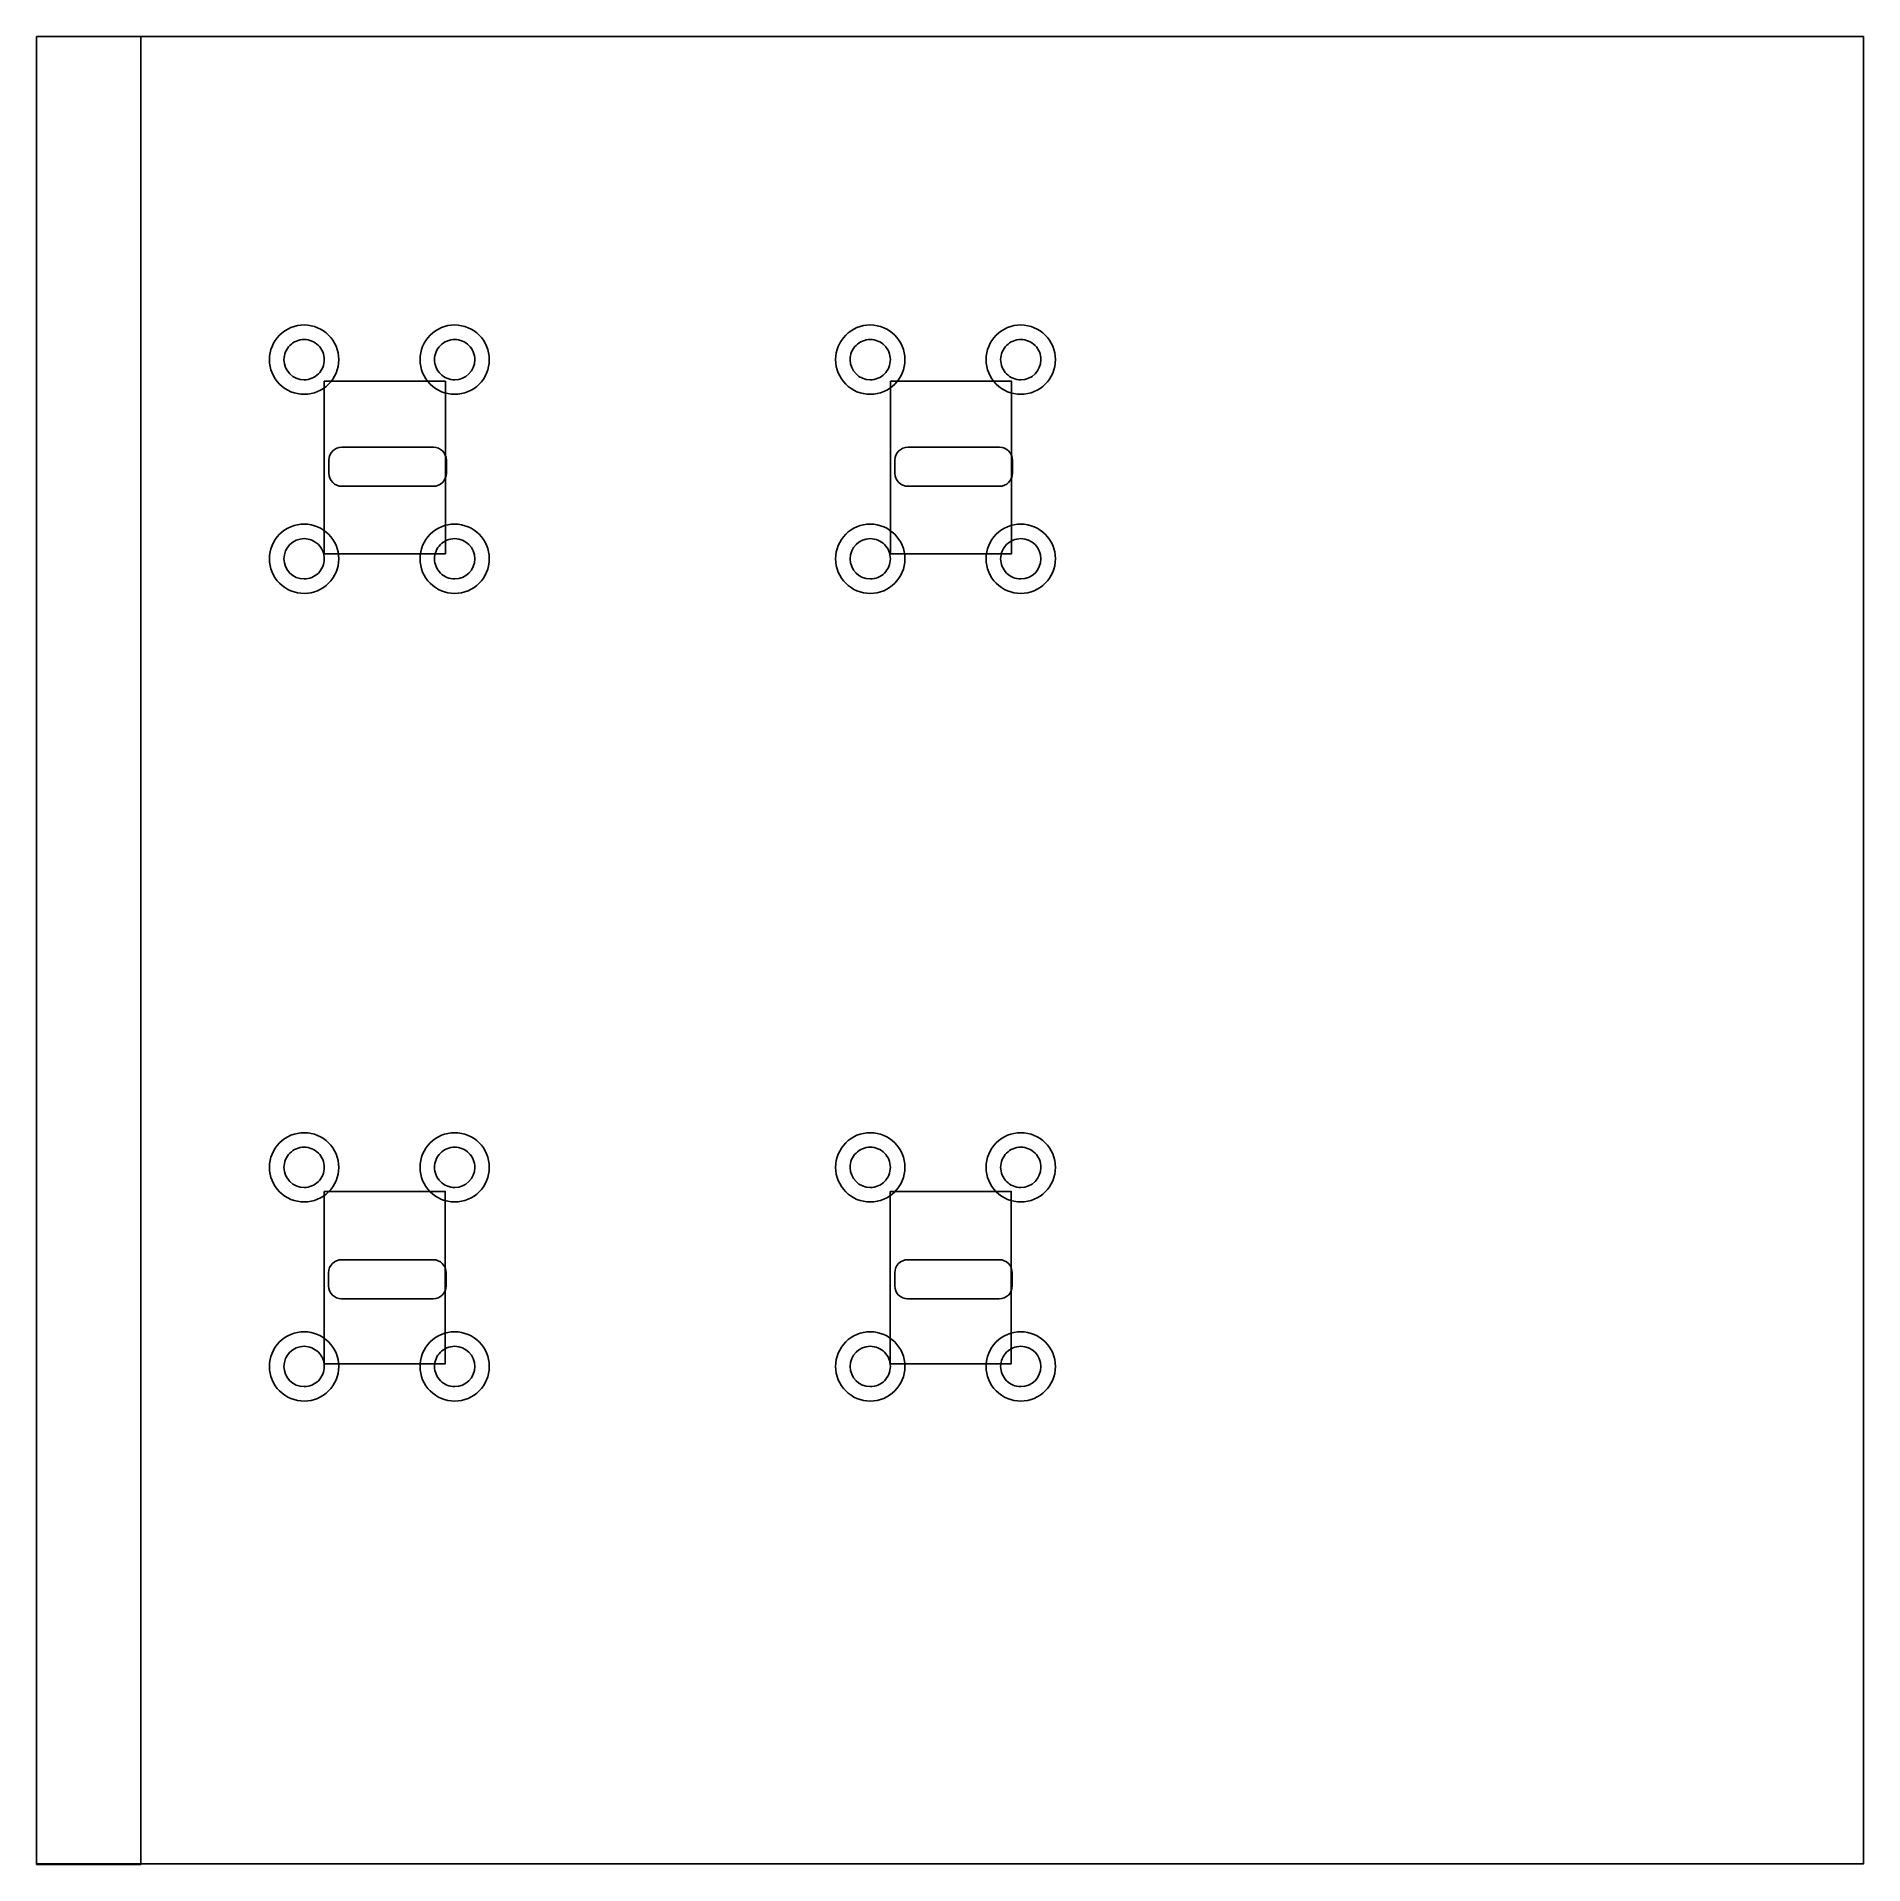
# Model space of a CAD drawing. Extents: x 2.05 to 10.8, y 2.58 to 11.33.
import ezdxf

# ---------------------------------------------------------------- set-up
doc = ezdxf.new("R2010")
doc.units = 0
doc.layers.add('Layer_1', color=7, linetype='CONTINUOUS')

msp = doc.modelspace()

# ---------------------------------------------------------------- linework, layer by layer
at = {"layer": 'Layer_1', "color": 4}
for points in [[(2.052941, 11.334032), (2.552941, 11.334032), (2.552941, 2.584032), (2.052941, 2.584032), (2.052941, 11.334032)], [(2.053419, 11.333553), (10.800463, 11.333553), (10.800463, 2.586511), (2.053419, 2.586511), (2.053419, 11.333553)], [(3.430756, 9.683609), (4.010756, 9.683609), (4.010756, 8.858609), (3.430756, 8.858609), (3.430756, 9.683609)], [(6.141361, 9.683609), (6.721361, 9.683609), (6.721361, 8.858609), (6.141361, 8.858609), (6.141361, 9.683609)], [(3.515131, 9.36872), (3.952631, 9.36872)], [(6.225735, 9.36872), (6.663235, 9.36872)], [(3.452631, 9.24372), (3.452631, 9.30622)], [(4.015131, 9.30622), (4.015131, 9.24372)], [(6.163235, 9.24372), (6.163235, 9.30622)], [(6.725735, 9.30622), (6.725735, 9.24372)], [(3.452631, 9.24372), (3.452631, 9.24372)], [(6.163235, 9.24372), (6.163235, 9.24372)], [(3.952631, 9.18122), (3.515131, 9.18122)], [(6.663235, 9.18122), (6.225735, 9.18122)], [(3.429667, 5.805831), (4.009667, 5.805831), (4.009667, 4.980831), (3.429667, 4.980831), (3.429667, 5.805831)], [(6.140271, 5.805831), (6.720271, 5.805831), (6.720271, 4.980831), (6.140271, 4.980831), (6.140271, 5.805831)], [(3.514041, 5.478939), (3.951541, 5.478939)], [(6.224645, 5.478939), (6.662145, 5.478939)], [(3.451541, 5.353939), (3.451541, 5.416439)], [(3.451541, 5.353939), (3.451541, 5.353939)], [(4.014041, 5.416439), (4.014041, 5.353939)], [(6.162145, 5.353939), (6.162145, 5.416439)], [(6.162145, 5.353939), (6.162145, 5.353939)], [(6.724645, 5.416439), (6.724645, 5.353939)], [(3.951541, 5.291439), (3.514041, 5.291439)], [(6.662145, 5.291439), (6.224645, 5.291439)]]:
    msp.add_lwpolyline(points, close=True, dxfattribs=at)
at = {"layer": 'Layer_1', "color": 7}
for points in [[(3.430645, 9.787385), (3.430645, 9.787385)], [(3.500136, 9.787385), (3.500136, 9.787385)], [(4.151405, 9.787385), (4.151405, 9.787385)], [(4.220896, 9.787385), (4.220896, 9.787385)], [(6.141249, 9.787385), (6.141249, 9.787385)], [(6.210741, 9.787385), (6.210741, 9.787385)], [(6.862009, 9.787385), (6.862009, 9.787385)], [(6.931501, 9.787385), (6.931501, 9.787385)], [(3.430645, 8.83418), (3.430645, 8.83418)], [(3.500136, 8.83418), (3.500136, 8.83418)], [(4.151405, 8.83418), (4.151405, 8.83418)], [(4.220896, 8.83418), (4.220896, 8.83418)], [(6.141249, 8.83418), (6.141249, 8.83418)], [(6.210741, 8.83418), (6.210741, 8.83418)], [(6.862009, 8.83418), (6.862009, 8.83418)], [(6.931501, 8.83418), (6.931501, 8.83418)], [(3.430645, 5.921058), (3.430645, 5.921058)], [(3.500136, 5.921059), (3.500136, 5.921059)], [(4.151405, 5.921058), (4.151405, 5.921058)], [(4.220896, 5.921058), (4.220896, 5.921058)], [(6.141249, 5.921058), (6.141249, 5.921058)], [(6.210741, 5.921059), (6.210741, 5.921059)], [(6.862009, 5.921058), (6.862009, 5.921058)], [(6.931501, 5.921058), (6.931501, 5.921058)], [(3.430645, 4.967853), (3.430645, 4.967853)], [(3.500136, 4.967854), (3.500136, 4.967853)], [(4.151405, 4.967853), (4.151405, 4.967853)], [(4.220896, 4.967854), (4.220896, 4.967853)], [(6.141249, 4.967853), (6.141249, 4.967853)], [(6.210741, 4.967854), (6.210741, 4.967853)], [(6.862009, 4.967853), (6.862009, 4.967853)], [(6.931501, 4.967854), (6.931501, 4.967853)]]:
    msp.add_lwpolyline(points, close=True, dxfattribs=at)
for points in [[(3.168282, 9.787385), (3.168282, 9.831392), (3.185763, 9.873596), (3.216881, 9.904713)], [(3.216881, 9.904713), (3.247998, 9.935831), (3.290203, 9.953312), (3.334209, 9.953312)], [(3.334209, 9.953312), (3.425848, 9.953312), (3.500136, 9.879024), (3.500136, 9.787385)], [(3.889042, 9.787385), (3.889042, 9.831392), (3.906524, 9.873596), (3.937641, 9.904713)], [(3.937641, 9.904713), (3.968759, 9.935831), (4.010963, 9.953312), (4.054969, 9.953312)], [(4.054969, 9.953312), (4.146608, 9.953312), (4.220896, 9.879024), (4.220896, 9.787385)], [(5.878886, 9.787385), (5.878886, 9.831392), (5.896368, 9.873596), (5.927485, 9.904713)], [(5.927485, 9.904713), (5.958603, 9.935831), (6.000807, 9.953312), (6.044814, 9.953312)], [(6.044814, 9.953312), (6.136453, 9.953312), (6.210741, 9.879024), (6.210741, 9.787385)], [(6.599647, 9.787385), (6.599647, 9.831392), (6.617128, 9.873596), (6.648246, 9.904713)], [(6.648246, 9.904713), (6.679363, 9.935831), (6.721567, 9.953312), (6.765574, 9.953312)], [(6.765574, 9.953312), (6.857213, 9.953312), (6.931501, 9.879024), (6.931501, 9.787385)], [(3.237773, 9.787385), (3.237773, 9.812961), (3.247933, 9.83749), (3.266019, 9.855575)], [(3.266019, 9.855575), (3.284104, 9.873661), (3.308633, 9.883821), (3.334209, 9.883821)], [(3.334209, 9.883821), (3.359785, 9.883821), (3.384314, 9.873661), (3.402399, 9.855575)], [(3.402399, 9.855575), (3.420485, 9.83749), (3.430645, 9.812961), (3.430645, 9.787385)], [(3.958534, 9.787385), (3.958534, 9.812961), (3.968694, 9.83749), (3.986779, 9.855575)], [(3.986779, 9.855575), (4.004864, 9.873661), (4.029393, 9.883821), (4.054969, 9.883821)], [(4.054969, 9.883821), (4.080546, 9.883821), (4.105074, 9.873661), (4.12316, 9.855575)], [(4.12316, 9.855575), (4.141245, 9.83749), (4.151405, 9.812961), (4.151405, 9.787385)], [(5.948378, 9.787385), (5.948378, 9.812961), (5.958538, 9.83749), (5.976623, 9.855575)], [(5.976623, 9.855575), (5.994708, 9.873661), (6.019237, 9.883821), (6.044813, 9.883821)], [(6.044813, 9.883821), (6.07039, 9.883821), (6.094919, 9.873661), (6.113004, 9.855575)], [(6.113004, 9.855575), (6.131089, 9.83749), (6.141249, 9.812961), (6.141249, 9.787385)], [(6.669138, 9.787385), (6.669138, 9.812961), (6.679298, 9.83749), (6.697383, 9.855575)], [(6.697383, 9.855575), (6.715469, 9.873661), (6.739997, 9.883821), (6.765574, 9.883821)], [(6.765574, 9.883821), (6.79115, 9.883821), (6.815679, 9.873661), (6.833764, 9.855575)], [(6.833764, 9.855575), (6.851849, 9.83749), (6.862009, 9.812961), (6.862009, 9.787385)], [(3.216881, 9.670057), (3.185763, 9.701174), (3.168282, 9.743379), (3.168282, 9.787385)], [(3.334209, 9.690949), (3.280949, 9.690949), (3.237773, 9.734125), (3.237773, 9.787385)], [(3.500136, 9.787385), (3.500136, 9.695746), (3.425848, 9.621458), (3.334209, 9.621458)], [(3.402399, 9.719195), (3.384314, 9.70111), (3.359785, 9.690949), (3.334209, 9.690949)], [(3.430645, 9.787385), (3.430645, 9.761809), (3.420485, 9.73728), (3.402399, 9.719195)], [(3.937641, 9.670057), (3.906524, 9.701174), (3.889042, 9.743378), (3.889042, 9.787385)], [(3.986779, 9.719195), (3.968694, 9.73728), (3.958534, 9.761809), (3.958534, 9.787385)], [(4.054969, 9.690949), (4.029393, 9.690949), (4.004864, 9.70111), (3.986779, 9.719195)], [(4.151405, 9.787385), (4.151405, 9.734125), (4.108229, 9.690949), (4.054969, 9.690949)], [(4.220896, 9.787385), (4.220896, 9.695746), (4.146608, 9.621458), (4.054969, 9.621458)], [(5.927485, 9.670057), (5.896368, 9.701174), (5.878886, 9.743379), (5.878886, 9.787385)], [(6.044813, 9.690949), (5.991554, 9.690949), (5.948378, 9.734125), (5.948378, 9.787385)], [(6.113004, 9.719195), (6.094919, 9.70111), (6.07039, 9.690949), (6.044813, 9.690949)], [(6.210741, 9.787385), (6.210741, 9.695746), (6.136453, 9.621458), (6.044814, 9.621458)], [(6.141249, 9.787385), (6.141249, 9.761809), (6.131089, 9.73728), (6.113004, 9.719195)], [(6.648246, 9.670057), (6.617128, 9.701174), (6.599647, 9.743378), (6.599647, 9.787385)], [(6.697383, 9.719195), (6.679298, 9.73728), (6.669138, 9.761809), (6.669138, 9.787385)], [(6.765574, 9.690949), (6.739997, 9.690949), (6.715469, 9.70111), (6.697383, 9.719195)], [(6.862009, 9.787385), (6.862009, 9.734125), (6.818834, 9.690949), (6.765574, 9.690949)], [(6.931501, 9.787385), (6.931501, 9.695746), (6.857213, 9.621458), (6.765574, 9.621458)], [(3.334209, 9.621458), (3.290203, 9.621458), (3.247998, 9.638939), (3.216881, 9.670057)], [(4.054969, 9.621458), (4.010963, 9.621458), (3.968759, 9.638939), (3.937641, 9.670057)], [(6.044814, 9.621458), (6.000807, 9.621458), (5.958603, 9.638939), (5.927485, 9.670057)], [(6.765574, 9.621458), (6.721567, 9.621458), (6.679363, 9.638939), (6.648246, 9.670057)], [(3.168282, 8.83418), (3.168282, 8.878187), (3.185763, 8.920391), (3.216881, 8.951508)], [(3.216881, 8.951508), (3.247998, 8.982626), (3.290203, 9.000107), (3.334209, 9.000107)], [(3.237773, 8.83418), (3.237773, 8.88744), (3.280949, 8.930616), (3.334209, 8.930616)], [(3.334209, 9.000107), (3.425848, 9.000107), (3.500136, 8.925819), (3.500136, 8.83418)], [(3.334209, 8.930616), (3.359785, 8.930616), (3.384314, 8.920456), (3.402399, 8.902371)], [(3.889042, 8.83418), (3.889042, 8.878187), (3.906524, 8.920391), (3.937641, 8.951508)], [(3.937641, 8.951508), (3.968759, 8.982626), (4.010963, 9.000107), (4.054969, 9.000107)], [(3.986779, 8.902371), (4.004864, 8.920456), (4.029393, 8.930616), (4.054969, 8.930616)], [(4.054969, 9.000107), (4.146608, 9.000107), (4.220896, 8.925819), (4.220896, 8.83418)], [(4.054969, 8.930616), (4.108229, 8.930616), (4.151405, 8.88744), (4.151405, 8.83418)], [(5.878886, 8.83418), (5.878886, 8.878187), (5.896368, 8.920391), (5.927485, 8.951508)], [(5.927485, 8.951508), (5.958603, 8.982626), (6.000807, 9.000107), (6.044814, 9.000107)], [(5.948378, 8.83418), (5.948378, 8.88744), (5.991554, 8.930616), (6.044813, 8.930616)], [(6.044813, 8.930616), (6.07039, 8.930616), (6.094919, 8.920456), (6.113004, 8.902371)], [(6.044814, 9.000107), (6.136453, 9.000107), (6.210741, 8.925819), (6.210741, 8.83418)], [(6.599647, 8.83418), (6.599647, 8.878187), (6.617128, 8.920391), (6.648246, 8.951508)], [(6.648246, 8.951508), (6.679363, 8.982626), (6.721567, 9.000107), (6.765574, 9.000107)], [(6.697383, 8.902371), (6.715469, 8.920456), (6.739997, 8.930616), (6.765574, 8.930616)], [(6.765574, 9.000107), (6.857213, 9.000107), (6.931501, 8.925819), (6.931501, 8.83418)], [(6.765574, 8.930616), (6.818834, 8.930616), (6.862009, 8.88744), (6.862009, 8.83418)], [(3.402399, 8.902371), (3.420485, 8.884285), (3.430645, 8.859757), (3.430645, 8.83418)], [(3.958534, 8.83418), (3.958534, 8.859757), (3.968694, 8.884285), (3.986779, 8.902371)], [(6.113004, 8.902371), (6.131089, 8.884285), (6.141249, 8.859757), (6.141249, 8.83418)], [(6.669138, 8.83418), (6.669138, 8.859757), (6.679298, 8.884285), (6.697383, 8.902371)], [(3.216881, 8.716852), (3.185763, 8.747969), (3.168282, 8.790174), (3.168282, 8.83418)], [(3.334209, 8.737744), (3.280949, 8.737745), (3.237773, 8.78092), (3.237773, 8.83418)], [(3.500136, 8.83418), (3.500136, 8.742541), (3.425848, 8.668253), (3.334209, 8.668253)], [(3.402399, 8.76599), (3.384314, 8.747905), (3.359785, 8.737744), (3.334209, 8.737744)], [(3.430645, 8.83418), (3.430645, 8.808604), (3.420485, 8.784075), (3.402399, 8.76599)], [(3.937641, 8.716852), (3.906524, 8.747969), (3.889042, 8.790174), (3.889042, 8.83418)], [(3.986779, 8.76599), (3.968694, 8.784075), (3.958534, 8.808604), (3.958534, 8.83418)], [(4.054969, 8.737744), (4.029393, 8.737744), (4.004864, 8.747905), (3.986779, 8.76599)], [(4.151405, 8.83418), (4.151405, 8.78092), (4.108229, 8.737745), (4.054969, 8.737744)], [(4.220896, 8.83418), (4.220896, 8.742541), (4.146608, 8.668253), (4.054969, 8.668253)], [(5.927485, 8.716852), (5.896368, 8.747969), (5.878886, 8.790174), (5.878886, 8.83418)], [(6.044813, 8.737744), (5.991554, 8.737745), (5.948378, 8.78092), (5.948378, 8.83418)], [(6.113004, 8.76599), (6.094919, 8.747905), (6.07039, 8.737744), (6.044813, 8.737744)], [(6.210741, 8.83418), (6.210741, 8.742541), (6.136453, 8.668253), (6.044814, 8.668253)], [(6.141249, 8.83418), (6.141249, 8.808604), (6.131089, 8.784075), (6.113004, 8.76599)], [(6.648246, 8.716852), (6.617128, 8.747969), (6.599647, 8.790174), (6.599647, 8.83418)], [(6.697383, 8.76599), (6.679298, 8.784075), (6.669138, 8.808604), (6.669138, 8.83418)], [(6.765574, 8.737744), (6.739997, 8.737744), (6.715469, 8.747905), (6.697383, 8.76599)], [(6.862009, 8.83418), (6.862009, 8.78092), (6.818834, 8.737745), (6.765574, 8.737744)], [(6.931501, 8.83418), (6.931501, 8.742541), (6.857213, 8.668253), (6.765574, 8.668253)], [(3.334209, 8.668253), (3.290203, 8.668253), (3.247998, 8.685734), (3.216881, 8.716852)], [(4.054969, 8.668253), (4.010963, 8.668253), (3.968759, 8.685734), (3.937641, 8.716852)], [(6.044814, 8.668253), (6.000807, 8.668253), (5.958603, 8.685734), (5.927485, 8.716852)], [(6.765574, 8.668253), (6.721567, 8.668253), (6.679363, 8.685734), (6.648246, 8.716852)], [(3.168282, 5.921058), (3.168282, 5.965065), (3.185763, 6.007269), (3.216881, 6.038387)], [(3.216881, 6.038387), (3.247998, 6.069504), (3.290203, 6.086986), (3.334209, 6.086986)], [(3.334209, 6.086986), (3.425848, 6.086986), (3.500136, 6.012698), (3.500136, 5.921059)], [(3.889042, 5.921058), (3.889042, 5.965065), (3.906524, 6.007269), (3.937641, 6.038387)], [(3.937641, 6.038387), (3.968759, 6.069504), (4.010963, 6.086986), (4.054969, 6.086986)], [(4.054969, 6.086986), (4.146608, 6.086986), (4.220896, 6.012697), (4.220896, 5.921058)], [(5.878886, 5.921058), (5.878886, 5.965065), (5.896368, 6.007269), (5.927485, 6.038387)], [(5.927485, 6.038387), (5.958603, 6.069504), (6.000807, 6.086986), (6.044814, 6.086986)], [(6.044814, 6.086986), (6.136453, 6.086986), (6.210741, 6.012698), (6.210741, 5.921059)], [(6.599647, 5.921058), (6.599647, 5.965065), (6.617128, 6.007269), (6.648246, 6.038387)], [(6.648246, 6.038387), (6.679363, 6.069504), (6.721567, 6.086986), (6.765574, 6.086986)], [(6.765574, 6.086986), (6.857213, 6.086986), (6.931501, 6.012697), (6.931501, 5.921058)], [(3.237773, 5.921058), (3.237773, 5.946635), (3.247933, 5.971164), (3.266019, 5.989249)], [(3.266019, 5.989249), (3.284104, 6.007334), (3.308633, 6.017494), (3.334209, 6.017494)], [(3.334209, 6.017494), (3.359785, 6.017494), (3.384314, 6.007334), (3.402399, 5.989249)], [(3.402399, 5.989249), (3.420485, 5.971164), (3.430645, 5.946635), (3.430645, 5.921058)], [(3.958534, 5.921058), (3.958534, 5.946635), (3.968694, 5.971164), (3.986779, 5.989249)], [(3.986779, 5.989249), (4.004864, 6.007334), (4.029393, 6.017494), (4.054969, 6.017494)], [(4.054969, 6.017494), (4.080546, 6.017494), (4.105074, 6.007334), (4.12316, 5.989249)], [(4.12316, 5.989249), (4.141245, 5.971164), (4.151405, 5.946635), (4.151405, 5.921058)], [(5.948378, 5.921058), (5.948378, 5.946635), (5.958538, 5.971164), (5.976623, 5.989249)], [(5.976623, 5.989249), (5.994708, 6.007334), (6.019237, 6.017494), (6.044813, 6.017494)], [(6.044813, 6.017494), (6.07039, 6.017494), (6.094919, 6.007334), (6.113004, 5.989249)], [(6.113004, 5.989249), (6.131089, 5.971164), (6.141249, 5.946635), (6.141249, 5.921058)], [(6.669138, 5.921058), (6.669138, 5.946635), (6.679298, 5.971164), (6.697383, 5.989249)], [(6.697383, 5.989249), (6.715469, 6.007334), (6.739997, 6.017494), (6.765574, 6.017494)], [(6.765574, 6.017494), (6.79115, 6.017494), (6.815679, 6.007334), (6.833764, 5.989249)], [(6.833764, 5.989249), (6.851849, 5.971164), (6.862009, 5.946635), (6.862009, 5.921058)], [(3.216881, 5.80373), (3.185763, 5.834848), (3.168282, 5.877052), (3.168282, 5.921058)], [(3.334209, 5.824623), (3.280949, 5.824623), (3.237773, 5.867798), (3.237773, 5.921058)], [(3.500136, 5.921058), (3.500136, 5.829419), (3.425848, 5.755131), (3.334209, 5.755131)], [(3.430645, 5.921058), (3.430645, 5.895482), (3.420485, 5.870953), (3.402399, 5.852868)], [(3.937641, 5.80373), (3.906524, 5.834847), (3.889042, 5.877052), (3.889042, 5.921058)], [(3.986779, 5.852868), (3.968694, 5.870953), (3.958534, 5.895482), (3.958534, 5.921058)], [(4.151405, 5.921058), (4.151405, 5.867798), (4.108229, 5.824623), (4.054969, 5.824623)], [(4.220896, 5.921058), (4.220896, 5.829419), (4.146608, 5.755131), (4.054969, 5.755131)], [(5.927485, 5.80373), (5.896368, 5.834848), (5.878886, 5.877052), (5.878886, 5.921058)], [(6.044813, 5.824623), (5.991554, 5.824623), (5.948378, 5.867798), (5.948378, 5.921058)], [(6.210741, 5.921058), (6.210741, 5.829419), (6.136453, 5.755131), (6.044814, 5.755131)], [(6.141249, 5.921058), (6.141249, 5.895482), (6.131089, 5.870953), (6.113004, 5.852868)], [(6.648246, 5.80373), (6.617128, 5.834847), (6.599647, 5.877052), (6.599647, 5.921058)], [(6.697383, 5.852868), (6.679298, 5.870953), (6.669138, 5.895482), (6.669138, 5.921058)], [(6.862009, 5.921058), (6.862009, 5.867798), (6.818834, 5.824623), (6.765574, 5.824623)], [(6.931501, 5.921058), (6.931501, 5.829419), (6.857213, 5.755131), (6.765574, 5.755131)], [(3.334209, 5.755131), (3.290203, 5.755131), (3.247998, 5.772613), (3.216881, 5.80373)], [(3.402399, 5.852868), (3.384314, 5.834783), (3.359785, 5.824623), (3.334209, 5.824623)], [(4.054969, 5.755131), (4.010963, 5.755131), (3.968759, 5.772613), (3.937641, 5.80373)], [(4.054969, 5.824623), (4.029393, 5.824623), (4.004864, 5.834783), (3.986779, 5.852868)], [(6.044814, 5.755131), (6.000807, 5.755131), (5.958603, 5.772613), (5.927485, 5.80373)], [(6.113004, 5.852868), (6.094919, 5.834783), (6.07039, 5.824623), (6.044813, 5.824623)], [(6.765574, 5.755131), (6.721567, 5.755131), (6.679363, 5.772613), (6.648246, 5.80373)], [(6.765574, 5.824623), (6.739997, 5.824623), (6.715469, 5.834783), (6.697383, 5.852868)], [(3.168282, 4.967853), (3.168282, 5.01186), (3.185763, 5.054064), (3.216881, 5.085182)], [(3.216881, 5.085182), (3.247998, 5.116299), (3.290203, 5.133781), (3.334209, 5.133781)], [(3.334209, 5.133781), (3.425848, 5.133781), (3.500136, 5.059493), (3.500136, 4.967854)], [(3.889042, 4.967853), (3.889042, 5.01186), (3.906524, 5.054064), (3.937641, 5.085182)], [(3.937641, 5.085182), (3.968759, 5.116299), (4.010963, 5.133781), (4.054969, 5.133781)], [(4.054969, 5.133781), (4.146608, 5.133781), (4.220896, 5.059493), (4.220896, 4.967854)], [(5.878886, 4.967853), (5.878886, 5.01186), (5.896368, 5.054064), (5.927485, 5.085182)], [(5.927485, 5.085182), (5.958603, 5.116299), (6.000807, 5.133781), (6.044814, 5.133781)], [(6.044814, 5.133781), (6.136453, 5.133781), (6.210741, 5.059493), (6.210741, 4.967854)], [(6.599647, 4.967854), (6.599647, 5.01186), (6.617128, 5.054064), (6.648246, 5.085182)], [(6.648246, 5.085182), (6.679363, 5.116299), (6.721567, 5.133781), (6.765574, 5.133781)], [(6.765574, 5.133781), (6.857213, 5.133781), (6.931501, 5.059493), (6.931501, 4.967854)], [(3.237773, 4.967853), (3.237773, 5.021113), (3.280949, 5.064289), (3.334209, 5.064289)], [(3.334209, 5.064289), (3.359785, 5.064289), (3.384314, 5.054129), (3.402399, 5.036044)], [(3.402399, 5.036044), (3.420485, 5.017959), (3.430645, 4.99343), (3.430645, 4.967853)], [(3.958534, 4.967854), (3.958534, 4.99343), (3.968694, 5.017959), (3.986779, 5.036044)], [(3.986779, 5.036044), (4.004864, 5.054129), (4.029393, 5.064289), (4.054969, 5.064289)], [(4.054969, 5.064289), (4.108229, 5.064289), (4.151405, 5.021113), (4.151405, 4.967853)], [(5.948378, 4.967853), (5.948378, 5.021113), (5.991554, 5.064289), (6.044813, 5.064289)], [(6.044813, 5.064289), (6.07039, 5.064289), (6.094919, 5.054129), (6.113004, 5.036044)], [(6.113004, 5.036044), (6.131089, 5.017959), (6.141249, 4.99343), (6.141249, 4.967853)], [(6.669138, 4.967854), (6.669138, 4.99343), (6.679298, 5.017959), (6.697383, 5.036044)], [(6.697383, 5.036044), (6.715469, 5.054129), (6.739997, 5.064289), (6.765574, 5.064289)], [(6.765574, 5.064289), (6.818834, 5.064289), (6.862009, 5.021113), (6.862009, 4.967853)], [(3.216881, 4.850525), (3.185763, 4.881643), (3.168282, 4.923847), (3.168282, 4.967853)], [(3.334209, 4.871418), (3.280949, 4.871418), (3.237773, 4.914594), (3.237773, 4.967853)], [(3.500136, 4.967853), (3.500136, 4.876214), (3.425848, 4.801926), (3.334209, 4.801926)], [(3.430645, 4.967854), (3.430645, 4.942277), (3.420485, 4.917748), (3.402399, 4.899663)], [(3.937641, 4.850525), (3.906524, 4.881643), (3.889042, 4.923847), (3.889042, 4.967853)], [(3.986779, 4.899663), (3.968694, 4.917748), (3.958534, 4.942277), (3.958534, 4.967854)], [(4.151405, 4.967854), (4.151405, 4.914594), (4.108229, 4.871418), (4.054969, 4.871418)], [(4.220896, 4.967853), (4.220896, 4.876214), (4.146608, 4.801926), (4.054969, 4.801926)], [(5.927485, 4.850525), (5.896368, 4.881643), (5.878886, 4.923847), (5.878886, 4.967853)], [(6.044813, 4.871418), (5.991554, 4.871418), (5.948378, 4.914594), (5.948378, 4.967853)], [(6.210741, 4.967853), (6.210741, 4.876214), (6.136453, 4.801926), (6.044814, 4.801926)], [(6.141249, 4.967854), (6.141249, 4.942277), (6.131089, 4.917748), (6.113004, 4.899663)], [(6.648246, 4.850525), (6.617128, 4.881643), (6.599647, 4.923847), (6.599647, 4.967854)], [(6.697383, 4.899663), (6.679298, 4.917748), (6.669138, 4.942277), (6.669138, 4.967854)], [(6.862009, 4.967854), (6.862009, 4.914594), (6.818834, 4.871418), (6.765574, 4.871418)], [(6.931501, 4.967853), (6.931501, 4.876214), (6.857213, 4.801926), (6.765574, 4.801926)], [(3.334209, 4.801926), (3.290203, 4.801926), (3.247998, 4.819408), (3.216881, 4.850525)], [(3.402399, 4.899663), (3.384314, 4.881578), (3.359785, 4.871418), (3.334209, 4.871418)], [(4.054969, 4.801926), (4.010963, 4.801926), (3.968759, 4.819408), (3.937641, 4.850525)], [(4.054969, 4.871418), (4.029393, 4.871418), (4.004864, 4.881578), (3.986779, 4.899663)], [(6.044814, 4.801926), (6.000807, 4.801926), (5.958603, 4.819408), (5.927485, 4.850525)], [(6.113004, 4.899663), (6.094919, 4.881578), (6.07039, 4.871418), (6.044813, 4.871418)], [(6.765574, 4.801926), (6.721567, 4.801926), (6.679363, 4.819408), (6.648246, 4.850525)], [(6.765574, 4.871418), (6.739997, 4.871418), (6.715469, 4.881578), (6.697383, 4.899663)]]:
    msp.add_open_spline(points, degree=3, dxfattribs=at)
at = {"layer": 'Layer_1', "color": 4}
for points in [[(3.452631, 9.30622), (3.452631, 9.340845), (3.480506, 9.36872), (3.515131, 9.36872)], [(3.952631, 9.36872), (3.987256, 9.36872), (4.015131, 9.340845), (4.015131, 9.30622)], [(6.163235, 9.30622), (6.163235, 9.340845), (6.19111, 9.36872), (6.225735, 9.36872)], [(6.663235, 9.36872), (6.69786, 9.36872), (6.725735, 9.340845), (6.725735, 9.30622)], [(3.515131, 9.18122), (3.480506, 9.18122), (3.452631, 9.209095), (3.452631, 9.24372)], [(4.015131, 9.24372), (4.015131, 9.209095), (3.987256, 9.18122), (3.952631, 9.18122)], [(6.225735, 9.18122), (6.19111, 9.18122), (6.163235, 9.209095), (6.163235, 9.24372)], [(6.725735, 9.24372), (6.725735, 9.209095), (6.69786, 9.18122), (6.663235, 9.18122)], [(3.451541, 5.416439), (3.451541, 5.451064), (3.479416, 5.478939), (3.514041, 5.478939)], [(3.951541, 5.478939), (3.986166, 5.478939), (4.014041, 5.451064), (4.014041, 5.416439)], [(6.162145, 5.416439), (6.162145, 5.451064), (6.19002, 5.478939), (6.224645, 5.478939)], [(6.662145, 5.478939), (6.69677, 5.478939), (6.724645, 5.451064), (6.724645, 5.416439)], [(3.514041, 5.291439), (3.479416, 5.291439), (3.451541, 5.319314), (3.451541, 5.353939)], [(4.014041, 5.353939), (4.014041, 5.319314), (3.986166, 5.291439), (3.951541, 5.291439)], [(6.224645, 5.291439), (6.19002, 5.291439), (6.162145, 5.319314), (6.162145, 5.353939)], [(6.724645, 5.353939), (6.724645, 5.319314), (6.69677, 5.291439), (6.662145, 5.291439)]]:
    msp.add_open_spline(points, degree=3, dxfattribs=at)

doc.saveas('drawing.dxf')
